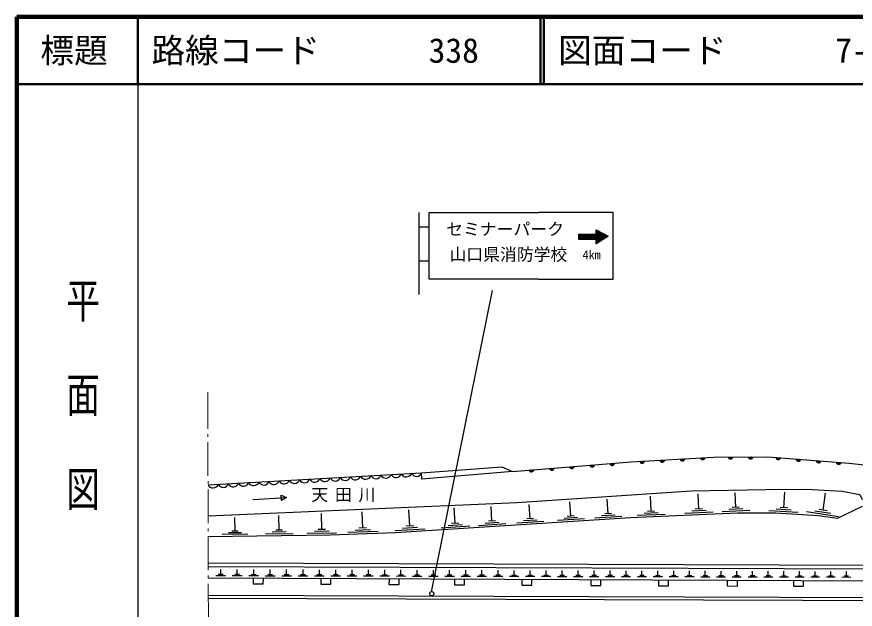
# Model space of a CAD drawing. Units: millimetres, scale not verified. Extents: x 40000 to 680000, y 20000 to 380000.
# Drawn here: x 40000 to 164493, y 292046 to 380000 of the extents above; entities that cross this region are included whole.
import ezdxf
from ezdxf.enums import TextEntityAlignment as Align

# ---------------------------------------------------------------- set-up
doc = ezdxf.new("R2010")
doc.units = ezdxf.units.MM
doc.header["$LTSCALE"] = 1000
for name, color, linetype, lineweight in [('M-BGD', 7, 'Continuous', 25), ('M-BGD-HTXT', 7, 'Continuous', 13), ('M-STR-STRC', 7, 'Continuous', 25), ('M-STR-STRD', 7, 'Continuous', 25), ('M-TTL', 2, 'Continuous', 140), ('M-TTL-BAND', 7, 'Continuous', 25), ('M-TTL-LINE', 7, 'Continuous', 50)]:
    doc.layers.add(name, color=color, linetype=linetype, lineweight=lineweight)
doc.layers.add('M-BMK-HTXT', color=7, linetype='Continuous')
doc.layers.add('M-TTL-TXT', color=7, linetype='Continuous')
doc.styles.add('@ＭＳ ゴシック', font='')
doc.styles.add('ＭＳ ゴシック', font='')
doc.styles.get('@ＭＳ ゴシック').set_extended_font_data('@MS Gothic')
doc.styles.get('ＭＳ ゴシック').set_extended_font_data('MS Gothic')

msp = doc.modelspace()

# ---------------------------------------------------------------- hatches: boundary and pattern name
at = {"layer": 'M-STR-STRC'}
h = msp.add_hatch(dxfattribs=at)
h.set_pattern_fill('USER', color=256, style=0, pattern_type=2)
h.set_pattern_definition([(42.87815, (156554, 842511), (-54.1302, 58.29559), []), (312.87815, (156554, 842511), (58.29851, 54.13291), [])])
h.paths.add_polyline_path([(126014, 347729), (126020, 348360), (127790, 347406), (126016, 346267), (126012, 346937), (123442, 346935), (123440, 347716)])

# ---------------------------------------------------------------- linework, layer by layer
at = {"layer": 'M-BGD'}
for p, q in [((68396, 310502), (100118, 312311)), ((79255, 308959), (80026, 308629)), ((79300, 308210), (79255, 308959)), ((134176, 306590), (134075, 308817)), ((141270, 306923), (141167, 309187)), ((146758, 307155), (146658, 309349)), ((153883, 307109), (154020, 309445)), ((159728, 306764), (160103, 309298)), ((75035, 308333), (80026, 308629)), ((80026, 308629), (79300, 308210)), ((116229, 305475), (116093, 307602)), ((122245, 305864), (122108, 308008)), ((127797, 306223), (127659, 308384)), ((91375, 304092), (91290, 306493)), ((98374, 304400), (98221, 306791)), ((105106, 304802), (104961, 307080)), ((110552, 305127), (110413, 307314)), ((128304, 306255), (127291, 306191)), ((135233, 306359), (133145, 306264)), ((134698, 306614), (133654, 306566)), ((143418, 306454), (139173, 306260)), ((142344, 306688), (140221, 306592)), ((141800, 306947), (140739, 306899)), ((148839, 306701), (144727, 306513)), ((147799, 306928), (145742, 306834)), ((147272, 307179), (146244, 307132)), ((156039, 306397), (151660, 306654)), ((154961, 306753), (152772, 306881)), ((154431, 307077), (153336, 307141)), ((162011, 305779), (157258, 306481)), ((160869, 306271), (158493, 306622)), ((160322, 306676), (159134, 306851)), ((72405, 303649), (72379, 305682)), ((78957, 303772), (78929, 305963)), ((85287, 303890), (85257, 306235)), ((111065, 305160), (110040, 305095)), ((118257, 305071), (114269, 304816)), ((117243, 305273), (115249, 305146)), ((116727, 305507), (115730, 305443)), ((124290, 305457), (120269, 305200)), ((123267, 305660), (121257, 305532)), ((122748, 305896), (121743, 305832)), ((129857, 305812), (125806, 305554)), ((128827, 306018), (126802, 305888)), ((136289, 306129), (132114, 305938)), ((79471, 303778), (78444, 303765)), ((85836, 303897), (84738, 303883)), ((92511, 303832), (90261, 303752)), ((91938, 304112), (90813, 304072)), ((100653, 303946), (96171, 303660)), ((99513, 304173), (97273, 304030)), ((98934, 304436), (97814, 304365)), ((107278, 304369), (103007, 304096)), ((106192, 304586), (104057, 304449)), ((105640, 304836), (104572, 304768)), ((112637, 304712), (108538, 304450)), ((111595, 304920), (109545, 304789)), ((74318, 303165), (70506, 303117)), ((73361, 303407), (71455, 303383)), ((72882, 303655), (71929, 303643)), ((81019, 303250), (76910, 303198)), ((79988, 303511), (77933, 303485)), ((87492, 303332), (83097, 303276)), ((86390, 303611), (84192, 303583)), ((93648, 303572), (89146, 303412)), ((68426, 298934), (210563, 298448)), ((70277, 297186), (70279, 297963)), ((72730, 297180), (72731, 297955)), ((75178, 297174), (75180, 297947)), ((77623, 297168), (77625, 297939)), ((80064, 297162), (80066, 297930)), ((82501, 297156), (82503, 297922)), ((84935, 297150), (84937, 297914)), ((87365, 297144), (87366, 297906)), ((89791, 297138), (89793, 297898)), ((92213, 297132), (92215, 297890)), ((94632, 297126), (94634, 297882)), ((97047, 297120), (97049, 297874)), ((99458, 297114), (99460, 297866)), ((101866, 297108), (101867, 297858)), ((104269, 297102), (104271, 297850)), ((106670, 297096), (106671, 297843)), ((109066, 297090), (109068, 297835)), ((111459, 297084), (111460, 297827)), ((113848, 297078), (113850, 297819)), ((116233, 297072), (116235, 297811)), ((118615, 297066), (118617, 297803)), ((120993, 297060), (120995, 297795)), ((123368, 297054), (123369, 297787)), ((125738, 297048), (125740, 297779)), ((128106, 297043), (128107, 297772)), ((130469, 297037), (130471, 297764)), ((132829, 297031), (132831, 297756)), ((135185, 297025), (135187, 297748)), ((137538, 297019), (137540, 297740)), ((139887, 297013), (139889, 297733)), ((142232, 297007), (142234, 297725)), ((144574, 297002), (144576, 297717)), ((146913, 296996), (146914, 297709)), ((149247, 296990), (149249, 297702)), ((151578, 296984), (151580, 297694)), ((153906, 296978), (153907, 297686)), ((156230, 296973), (156231, 297679)), ((158550, 296967), (158552, 297671)), ((160867, 296961), (160868, 297663)), ((163180, 296955), (163182, 297656)), ((68432, 296696), (200897, 296104)), ((71005, 296990), (69549, 296994)), ((70641, 297185), (69913, 297187)), ((73455, 296985), (72003, 296988)), ((73093, 297179), (72366, 297181)), ((75902, 296979), (74453, 296983)), ((75540, 297173), (74816, 297175)), ((78345, 296974), (76900, 296977)), ((77984, 297167), (77262, 297169)), ((80784, 296968), (79343, 296971)), ((80424, 297161), (79704, 297163)), ((83220, 296963), (81782, 296966)), ((82861, 297155), (82142, 297157)), ((85651, 296957), (84218, 296960)), ((85293, 297149), (84576, 297151)), ((88079, 296951), (86649, 296955)), ((87722, 297143), (87007, 297145)), ((90503, 296946), (89077, 296949)), ((90147, 297137), (89434, 297139)), ((92924, 296940), (91502, 296944)), ((92569, 297131), (91858, 297133)), ((95341, 296935), (93922, 296938)), ((94987, 297125), (94277, 297126)), ((97754, 296929), (96339, 296933)), ((97401, 297119), (96693, 297120)), ((100163, 296924), (98752, 296927)), ((99811, 297113), (99105, 297115)), ((102569, 296918), (101161, 296922)), ((102217, 297107), (101514, 297109)), ((104971, 296913), (103567, 296916)), ((104620, 297101), (103918, 297103)), ((107369, 296907), (105969, 296911)), ((107020, 297095), (106319, 297097)), ((109764, 296902), (108367, 296905)), ((109415, 297089), (108717, 297091)), ((112155, 296897), (110762, 296900)), ((111807, 297083), (111111, 297085)), ((114542, 296891), (113153, 296894)), ((114195, 297077), (113501, 297079)), ((116926, 296886), (115540, 296889)), ((116580, 297071), (115887, 297073)), ((119305, 296880), (117924, 296883)), ((118960, 297065), (118270, 297067)), ((121682, 296875), (120304, 296878)), ((121338, 297059), (120649, 297061)), ((124054, 296869), (122680, 296873)), ((123711, 297053), (123024, 297055)), ((126423, 296864), (125053, 296867)), ((126081, 297048), (125396, 297049)), ((128789, 296859), (127422, 296862)), ((128447, 297042), (127764, 297043)), ((131150, 296853), (129787, 296856)), ((130810, 297036), (130128, 297037)), ((133509, 296848), (132149, 296851)), ((133169, 297030), (132489, 297032)), ((135863, 296843), (134507, 296846)), ((135524, 297024), (134846, 297026)), ((138214, 296837), (136861, 296840)), ((137876, 297018), (137200, 297020)), ((140561, 296832), (139212, 296835)), ((140224, 297012), (139550, 297014)), ((142905, 296826), (141559, 296830)), ((142569, 297007), (141896, 297008)), ((145245, 296821), (143903, 296824)), ((144910, 297001), (144239, 297002)), ((147581, 296816), (146243, 296819)), ((147247, 296995), (146578, 296997)), ((149914, 296810), (148579, 296814)), ((149581, 296989), (148914, 296991)), ((152243, 296805), (150912, 296808)), ((151911, 296983), (151246, 296985)), ((154569, 296800), (153242, 296803)), ((154238, 296978), (153574, 296979)), ((156891, 296795), (155567, 296798)), ((156561, 296972), (155899, 296973)), ((159210, 296789), (157889, 296792)), ((158880, 296966), (158220, 296968)), ((161525, 296784), (160208, 296787)), ((161196, 296960), (160538, 296962)), ((163836, 296779), (162523, 296782)), ((163508, 296955), (162852, 296956))]:
    msp.add_line(p, q, dxfattribs=at)
for points in [[(113611, 312512), (131243, 313918), (143429, 314629), (151525, 314672), (163583, 313725), (172411, 312756), (180420, 311636)], [(68408, 305912), (114252, 307879), (140169, 309630), (151229, 309832), (157226, 309857), (162535, 309562), (165189, 309071), (165536, 308335)], [(165522, 307296), (161798, 305507), (158971, 305925), (152679, 306293), (147026, 306318), (131125, 305593), (96257, 303364), (86557, 303020), (68416, 302790)], [(68427, 298369), (210963, 297898), (213641, 300722)], [(75113, 296666), (75109, 295812), (76609, 295805), (76613, 296660)], [(85128, 296622), (85124, 295767), (86624, 295761), (86628, 296615)], [(95271, 296576), (95267, 295722), (96768, 295715), (96771, 296570)], [(105000, 296533), (104996, 295679), (106496, 295672), (106500, 296526)], [(114996, 296488), (114992, 295634), (116493, 295627), (116496, 296481)], [(125223, 296442), (125220, 295588), (126720, 295581), (126724, 296436)], [(135275, 296397), (135271, 295543), (136771, 295536), (136775, 296391)], [(145501, 296352), (145498, 295497), (146998, 295491), (147002, 296345)], [(155307, 296308), (155303, 295454), (156803, 295447), (156807, 296301)]]:
    msp.add_lwpolyline(points, dxfattribs=at)
msp.add_lwpolyline([(100118, 312311), (112003, 313172), (113611, 312512), (100137, 311354)], close=True, dxfattribs=at)
for centre, radius, start, end in [((132840, 314066), 354, 192.1342, 354.53938), ((132840, 314066), 283, 194.35824, 352.31534), ((132840, 314066), 212, 198.10457, 348.56901), ((132840, 314066), 142, 205.81629, 340.85728), ((132840, 314066), 100, 216.13396, 330.53962), ((132840, 314066), 100, 216.13396, 330.53962), ((135835, 314240), 354, 192.1342, 354.53938), ((135835, 314240), 283, 194.35824, 352.31534), ((135835, 314240), 212, 198.10457, 348.56901), ((135835, 314240), 142, 205.81629, 340.85728), ((135835, 314240), 100, 216.13396, 330.53962), ((135835, 314240), 100, 216.13396, 330.53962), ((138830, 314415), 354, 192.1342, 354.53938), ((138830, 314415), 283, 194.35824, 352.31534), ((138830, 314415), 212, 198.10457, 348.56901), ((138830, 314415), 142, 205.81629, 340.85728), ((138830, 314415), 100, 216.13396, 330.53962), ((138830, 314415), 100, 216.13396, 330.53962), ((141825, 314590), 354, 192.1342, 354.53938), ((141825, 314590), 283, 194.35824, 352.31534), ((141825, 314590), 212, 198.10457, 348.56901), ((141825, 314590), 142, 205.81629, 340.85728), ((141825, 314590), 100, 216.13396, 330.53962), ((141825, 314590), 100, 216.13396, 330.53962), ((145977, 314697), 354, 189.10217, 351.50735), ((145977, 314697), 283, 191.32621, 349.28331), ((145977, 314697), 212, 195.07254, 345.53699), ((145977, 314697), 142, 202.78427, 337.82526), ((145977, 314697), 100, 213.10193, 327.50759), ((145977, 314697), 100, 213.10193, 327.50759), ((148977, 314713), 354, 189.10217, 351.50735), ((148977, 314713), 283, 191.32621, 349.28331), ((148977, 314713), 212, 195.07254, 345.53699), ((148977, 314713), 142, 202.78427, 337.82526), ((148977, 314713), 100, 213.10193, 327.50759), ((148977, 314713), 100, 213.10193, 327.50759), ((153072, 314605), 354, 184.30483, 346.71001), ((153072, 314605), 283, 186.52887, 344.48597), ((153072, 314605), 212, 190.27519, 340.73964), ((153072, 314605), 142, 197.98692, 333.02791), ((153072, 314605), 100, 208.30459, 322.71025), ((153072, 314605), 100, 208.30459, 322.71025), ((156063, 314370), 354, 184.30483, 346.71001), ((156063, 314370), 283, 186.52887, 344.48597), ((156063, 314370), 212, 190.27519, 340.73964), ((156063, 314370), 142, 197.98692, 333.02791), ((156063, 314370), 100, 208.30459, 322.71025), ((156063, 314370), 100, 208.30459, 322.71025), ((159054, 314135), 354, 184.30483, 346.71001), ((159054, 314135), 283, 186.52887, 344.48597), ((159054, 314135), 212, 190.27519, 340.73964), ((159054, 314135), 142, 197.98692, 333.02791), ((159054, 314135), 100, 208.30459, 322.71025), ((159054, 314135), 100, 208.30459, 322.71025), ((162044, 313900), 354, 184.30483, 346.71001), ((162044, 313900), 283, 186.52887, 344.48597), ((162044, 313900), 212, 190.27519, 340.73964), ((162044, 313900), 142, 197.98692, 333.02791), ((162044, 313900), 100, 208.30459, 322.71025), ((162044, 313900), 100, 208.30459, 322.71025), ((116441, 312792), 354, 193.35897, 355.76415), ((116441, 312792), 283, 195.58301, 353.54011), ((116441, 312792), 212, 199.32934, 349.79379), ((116441, 312792), 142, 207.04107, 342.08206), ((116441, 312792), 100, 217.35873, 331.76439), ((116441, 312792), 100, 217.35873, 331.76439), ((119432, 313030), 354, 193.35897, 355.76415), ((119432, 313030), 283, 195.58301, 353.54011), ((119432, 313030), 212, 199.32934, 349.79379), ((119432, 313030), 142, 207.04107, 342.08206), ((119432, 313030), 100, 217.35873, 331.76439), ((119432, 313030), 100, 217.35873, 331.76439), ((122422, 313269), 354, 193.35897, 355.76415), ((122422, 313269), 283, 195.58301, 353.54011), ((122422, 313269), 212, 199.32934, 349.79379), ((122422, 313269), 142, 207.04107, 342.08206), ((122422, 313269), 100, 217.35873, 331.76439), ((122422, 313269), 100, 217.35873, 331.76439), ((125413, 313508), 354, 193.35897, 355.76415), ((125413, 313508), 283, 195.58301, 353.54011), ((125413, 313508), 212, 199.32934, 349.79379), ((125413, 313508), 142, 207.04107, 342.08206), ((125413, 313508), 100, 217.35873, 331.76439), ((125413, 313508), 100, 217.35873, 331.76439), ((128403, 313746), 354, 193.35897, 355.76415), ((128403, 313746), 283, 195.58301, 353.54011), ((128403, 313746), 212, 199.32934, 349.79379), ((128403, 313746), 142, 207.04107, 342.08206), ((128403, 313746), 100, 217.35873, 331.76439), ((128403, 313746), 100, 217.35873, 331.76439), ((81217, 311556), 822, 206.33974, 340.18648), ((82728, 311642), 822, 206.33974, 340.18648), ((84238, 311728), 822, 206.33974, 340.18648), ((85749, 311814), 822, 206.33974, 340.18648), ((87259, 311900), 822, 206.33974, 340.18648), ((88770, 311987), 822, 206.33974, 340.18648), ((90281, 312073), 822, 206.33974, 340.18648), ((91791, 312159), 822, 206.33974, 340.18648), ((93302, 312245), 822, 206.33974, 340.18648), ((94812, 312331), 822, 206.33974, 340.18648), ((96323, 312417), 822, 206.33974, 340.18648), ((97833, 312503), 822, 206.33974, 340.18648), ((99344, 312589), 822, 206.33974, 340.18648), ((69132, 310867), 822, 206.33974, 340.18648), ((70643, 310953), 822, 206.33974, 340.18648), ((72154, 311039), 822, 206.33974, 340.18648), ((73664, 311125), 822, 206.33974, 340.18648), ((75175, 311211), 822, 206.33974, 340.18648), ((76685, 311298), 822, 206.33974, 340.18648), ((78196, 311384), 822, 206.33974, 340.18648), ((79707, 311470), 822, 206.33974, 340.18648)]:
    msp.add_arc(centre, radius, start, end, dxfattribs=at)
at = {"layer": 'M-BGD-HTXT'}
for p, q in [((68374, 318838), (68359, 324290)), ((68377, 317638), (68376, 318038)), ((68392, 311838), (68379, 316838)), ((68395, 310638), (68394, 311038)), ((68410, 304838), (68397, 309838)), ((68414, 303638), (68412, 304038)), ((68429, 297838), (68416, 302838)), ((68432, 296638), (68431, 297038)), ((68448, 290386), (68434, 295838))]:
    msp.add_line(p, q, dxfattribs=at)
at = {"layer": 'M-STR-STRC'}
for p, q in [((99716, 350961), (99716, 338778)), ((99716, 348824), (101227, 348824)), ((99716, 343756), (101227, 343756)), ((110582, 339347), (101511, 294637))]:
    msp.add_line(p, q, dxfattribs=at)
for points in [[(117478, 341046), (101227, 341046), (101227, 350961), (117478, 350961)], [(117478, 341046), (128551, 341046), (128551, 350961), (117478, 350961)]]:
    msp.add_lwpolyline(points, dxfattribs=at)
msp.add_lwpolyline([(126014, 347729), (126020, 348360), (127790, 347406), (126016, 346267), (126012, 346937), (123442, 346935), (123440, 347716)], close=True, dxfattribs=at)
msp.add_circle((101620, 294352), 305, dxfattribs=at)
at = {"layer": 'M-STR-STRD'}
msp.add_line((68441, 294147), (200827, 293690), dxfattribs=at)
msp.add_lwpolyline([(68440, 293706), (200826, 293249), (259553, 294287), (292007, 294020)], dxfattribs=at)
at = {"layer": 'M-TTL'}
for p, q in [((40000, 380000), (40000, 20000)), ((680000, 380000), (40000, 380000))]:
    msp.add_line(p, q, dxfattribs=at)
at = {"layer": 'M-TTL-BAND'}
msp.add_line((58000, 370000), (58000, 20000), dxfattribs=at)
at = {"layer": 'M-TTL-LINE'}
for p, q in [((58000, 380000), (58000, 370000)), ((117750, 380000), (117750, 370000)), ((118250, 380000), (118250, 370000)), ((40000, 370000), (680000, 370000))]:
    msp.add_line(p, q, dxfattribs=at)

# ---------------------------------------------------------------- texts
at = {"layer": 'M-BMK-HTXT', "insert": (88991, 307919), "char_height": 1833, "attachment_point": 8, "style": 'ＭＳ ゴシック'}
msp.add_mtext('\\T1.4;天田川', dxfattribs=at)
at = {"layer": 'M-STR-STRC', "style": 'ＭＳ ゴシック'}
for s, height, p in [('セミナーパーク', 1833, (112507, 347016)), ('山口県消防学校', 1833, (112997, 343253)), ('4km', 1320, (125355, 343608))]:
    msp.add_text(s, height=height, dxfattribs=at).set_placement(p, align=Align.BOTTOM_CENTER)
at = {"layer": 'M-TTL-BAND', "style": '@ＭＳ ゴシック', "width": 1.4}
msp.add_text('平  面  図', height=3666, rotation=270, dxfattribs=at).set_placement((49777, 306475), align=Align.MIDDLE_RIGHT)
at = {"layer": 'M-TTL-TXT', "style": 'ＭＳ ゴシック'}
msp.add_text('標題', height=3666, dxfattribs=at).set_placement((48500, 375000), align=Align.MIDDLE_CENTER)
for s, p in [('路線コード', (60000, 375000)), ('338', (101142, 375000)), ('図面コード', (120380, 375000)), ('7-0', (161521, 375000))]:
    msp.add_text(s, height=3666, dxfattribs=at).set_placement(p, align=Align.MIDDLE_LEFT)

doc.saveas('drawing.dxf')
